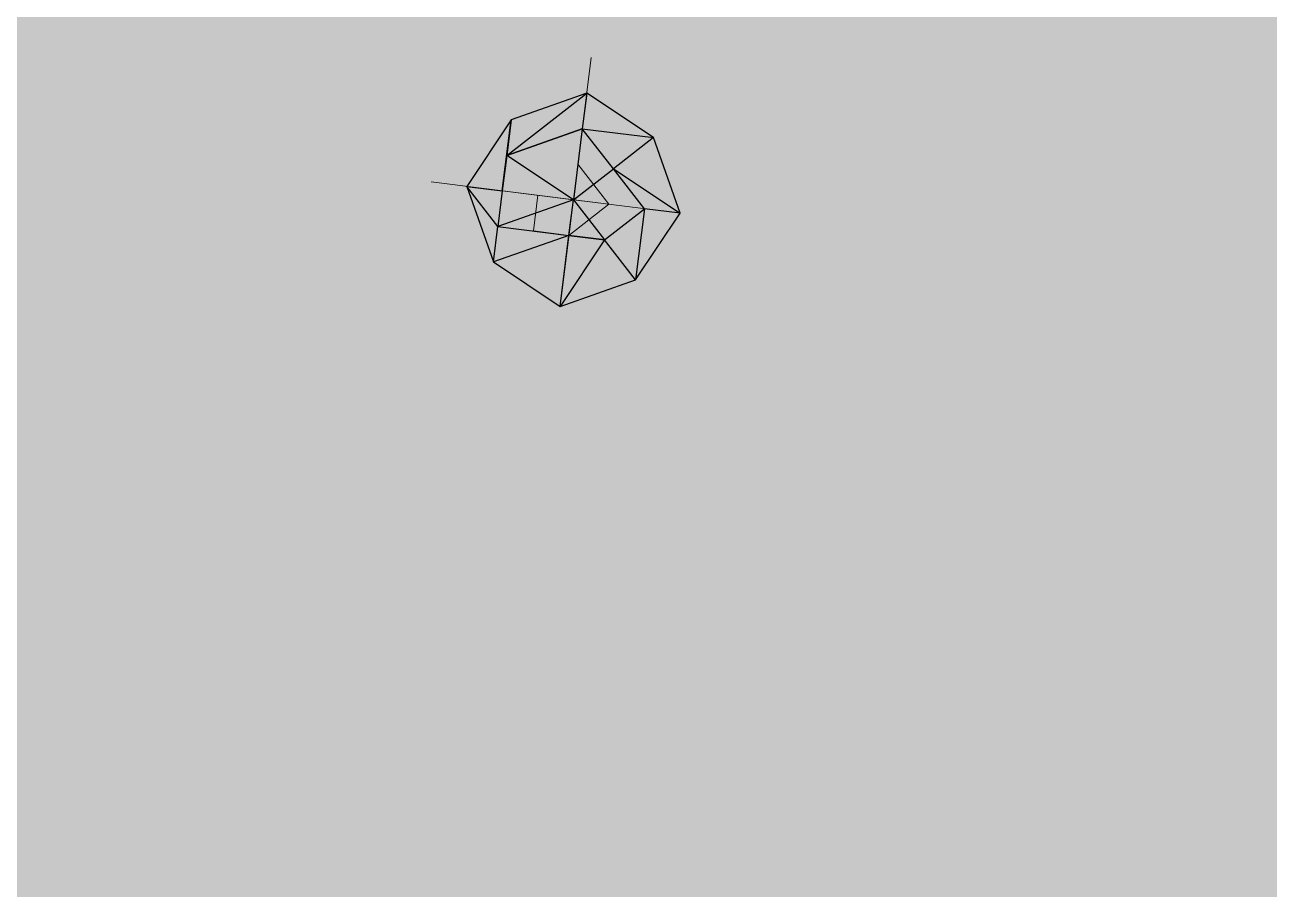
# Model space of a CAD drawing. Header units: metres. Extents: x -4 to 509425, y 7549 to 4732445.
# Drawn here: x 475995.1544 to 475995.4484, y 4719726.5642 to 4719726.7684 of the extents above; entities that cross this region are included whole.
import ezdxf

# ---------------------------------------------------------------- set-up
doc = ezdxf.new("R2010")
doc.units = ezdxf.units.M
doc.header["$LTSCALE"] = 0.01
doc.header["$MEASUREMENT"] = 0
doc.layers.get('0').update_dxf_attribs({"lineweight": 0})
doc.layers.add('_SUBESTACIÓN', color=1, linetype='Continuous')
doc.layers.add('SUBESTACION LA VID', color=253, linetype='Continuous')

# ---------------------------------------------------------------- blocks, each defined once
blk = doc.blocks.new('A$Cfff6051d')
at = {"layer": 'SUBESTACION LA VID', "lineweight": 0}
for p, q in [((475995.28821, 4719726.7607), (475995.28084, 4719726.70189)), ((475995.26825, 4719726.7376), (475995.284, 4719726.7271)), ((475995.3092, 4719726.72394), (475995.2504, 4719726.73131)), ((475995.284, 4719726.7271), (475995.2672, 4719726.7292))]:
    blk.add_line(p, q, dxfattribs=at)
for points in [[(475995.2756, 4719726.72815), (475995.27455, 4719726.71975), (475995.28295, 4719726.71869), (475995.2924, 4719726.72604), (475995.28505, 4719726.7355)], [(475995.2924, 4719726.72604), (475995.284, 4719726.7271), (475995.29345, 4719726.73444)]]:
    blk.add_lwpolyline(points, dxfattribs=at)
at = {"layer": 'SUBESTACION LA VID'}
for points in [[(475995.28611, 4719726.7439), (475995.28611, 4719726.7439), (475995.28716, 4719726.7523), (475995.28716, 4719726.7523), (475995.28716, 4719726.7523), (475995.26825, 4719726.7376), (475995.26825, 4719726.7376), (475995.26825, 4719726.7376), (475995.28611, 4719726.7439), (475995.28611, 4719726.7439)], [(475995.28716, 4719726.7523), (475995.28716, 4719726.7523), (475995.26825, 4719726.7376), (475995.26825, 4719726.7376), (475995.26825, 4719726.7376), (475995.26931, 4719726.746), (475995.26931, 4719726.746), (475995.26931, 4719726.746), (475995.28716, 4719726.7523), (475995.28716, 4719726.7523)], [(475995.30291, 4719726.74179), (475995.30291, 4719726.74179), (475995.28611, 4719726.7439), (475995.28611, 4719726.7439), (475995.28611, 4719726.7439), (475995.28716, 4719726.7523), (475995.28716, 4719726.7523), (475995.28716, 4719726.7523), (475995.30291, 4719726.74179), (475995.30291, 4719726.74179)], [(475995.26931, 4719726.746), (475995.26931, 4719726.746), (475995.2672, 4719726.7292), (475995.2672, 4719726.7292), (475995.2672, 4719726.7292), (475995.2588, 4719726.73026), (475995.2588, 4719726.73026), (475995.2588, 4719726.73026), (475995.26931, 4719726.746), (475995.26931, 4719726.746)], [(475995.26825, 4719726.7376), (475995.26825, 4719726.7376), (475995.26931, 4719726.746), (475995.26931, 4719726.746), (475995.26931, 4719726.746), (475995.2672, 4719726.7292), (475995.2672, 4719726.7292), (475995.2672, 4719726.7292), (475995.26825, 4719726.7376), (475995.26825, 4719726.7376)], [(475995.26825, 4719726.7376), (475995.26825, 4719726.7376), (475995.284, 4719726.7271), (475995.284, 4719726.7271), (475995.284, 4719726.7271), (475995.28611, 4719726.7439), (475995.28611, 4719726.7439), (475995.28611, 4719726.7439), (475995.26825, 4719726.7376), (475995.26825, 4719726.7376)], [(475995.284, 4719726.7271), (475995.284, 4719726.7271), (475995.28611, 4719726.7439), (475995.28611, 4719726.7439), (475995.28611, 4719726.7439), (475995.29345, 4719726.73444), (475995.29345, 4719726.73444), (475995.29345, 4719726.73444), (475995.284, 4719726.7271), (475995.284, 4719726.7271)], [(475995.29345, 4719726.73444), (475995.29345, 4719726.73444), (475995.30291, 4719726.74179), (475995.30291, 4719726.74179), (475995.30291, 4719726.74179), (475995.28611, 4719726.7439), (475995.28611, 4719726.7439), (475995.28611, 4719726.7439), (475995.29345, 4719726.73444), (475995.29345, 4719726.73444)], [(475995.3092, 4719726.72394), (475995.3092, 4719726.72394), (475995.29345, 4719726.73444), (475995.29345, 4719726.73444), (475995.29345, 4719726.73444), (475995.30291, 4719726.74179), (475995.30291, 4719726.74179), (475995.30291, 4719726.74179), (475995.3092, 4719726.72394), (475995.3092, 4719726.72394)], [(475995.3008, 4719726.72499), (475995.3008, 4719726.72499), (475995.3092, 4719726.72394), (475995.3092, 4719726.72394), (475995.3092, 4719726.72394), (475995.29345, 4719726.73444), (475995.29345, 4719726.73444), (475995.29345, 4719726.73444), (475995.3008, 4719726.72499), (475995.3008, 4719726.72499)], [(475995.2672, 4719726.7292), (475995.2672, 4719726.7292), (475995.2588, 4719726.73026), (475995.2588, 4719726.73026), (475995.2588, 4719726.73026), (475995.26615, 4719726.7208), (475995.26615, 4719726.7208), (475995.26615, 4719726.7208), (475995.2672, 4719726.7292), (475995.2672, 4719726.7292)], [(475995.2588, 4719726.73026), (475995.2588, 4719726.73026), (475995.26615, 4719726.7208), (475995.26615, 4719726.7208), (475995.26615, 4719726.7208), (475995.26509, 4719726.7124), (475995.26509, 4719726.7124), (475995.26509, 4719726.7124), (475995.2588, 4719726.73026), (475995.2588, 4719726.73026)], [(475995.284, 4719726.7271), (475995.284, 4719726.7271), (475995.28295, 4719726.71869), (475995.28295, 4719726.71869), (475995.28295, 4719726.71869), (475995.26615, 4719726.7208), (475995.26615, 4719726.7208), (475995.26615, 4719726.7208), (475995.284, 4719726.7271), (475995.284, 4719726.7271)], [(475995.29135, 4719726.71764), (475995.29135, 4719726.71764), (475995.284, 4719726.7271), (475995.284, 4719726.7271), (475995.284, 4719726.7271), (475995.28295, 4719726.71869), (475995.28295, 4719726.71869), (475995.28295, 4719726.71869), (475995.29135, 4719726.71764), (475995.29135, 4719726.71764)], [(475995.29135, 4719726.71764), (475995.29135, 4719726.71764), (475995.2987, 4719726.70819), (475995.2987, 4719726.70819), (475995.2987, 4719726.70819), (475995.3008, 4719726.72499), (475995.3008, 4719726.72499), (475995.3008, 4719726.72499), (475995.29135, 4719726.71764), (475995.29135, 4719726.71764)], [(475995.2987, 4719726.70819), (475995.2987, 4719726.70819), (475995.3008, 4719726.72499), (475995.3008, 4719726.72499), (475995.3008, 4719726.72499), (475995.3092, 4719726.72394), (475995.3092, 4719726.72394), (475995.3092, 4719726.72394), (475995.2987, 4719726.70819), (475995.2987, 4719726.70819)], [(475995.26615, 4719726.7208), (475995.26615, 4719726.7208), (475995.26509, 4719726.7124), (475995.26509, 4719726.7124), (475995.26509, 4719726.7124), (475995.28295, 4719726.71869), (475995.28295, 4719726.71869), (475995.28295, 4719726.71869), (475995.26615, 4719726.7208), (475995.26615, 4719726.7208)], [(475995.26509, 4719726.7124), (475995.26509, 4719726.7124), (475995.28295, 4719726.71869), (475995.28295, 4719726.71869), (475995.28295, 4719726.71869), (475995.28084, 4719726.70189), (475995.28084, 4719726.70189), (475995.28084, 4719726.70189), (475995.26509, 4719726.7124), (475995.26509, 4719726.7124)], [(475995.28295, 4719726.71869), (475995.28295, 4719726.71869), (475995.28084, 4719726.70189), (475995.28084, 4719726.70189), (475995.28084, 4719726.70189), (475995.29135, 4719726.71764), (475995.29135, 4719726.71764), (475995.29135, 4719726.71764), (475995.28295, 4719726.71869), (475995.28295, 4719726.71869)], [(475995.28084, 4719726.70189), (475995.28084, 4719726.70189), (475995.29135, 4719726.71764), (475995.29135, 4719726.71764), (475995.29135, 4719726.71764), (475995.2987, 4719726.70819), (475995.2987, 4719726.70819), (475995.2987, 4719726.70819), (475995.28084, 4719726.70189), (475995.28084, 4719726.70189)]]:
    blk.add_open_spline(points, degree=3, knots=[0, 0, 0, 0, 1, 1, 1, 2, 2, 2, 3, 3, 3, 3], dxfattribs=at)
at = {"layer": 'SUBESTACION LA VID', "lineweight": 0}
for points in [[(475995.28611, 4719726.7439), (475995.28611, 4719726.7439), (475995.28716, 4719726.7523), (475995.28716, 4719726.7523), (475995.28716, 4719726.7523), (475995.26825, 4719726.7376), (475995.26825, 4719726.7376), (475995.26825, 4719726.7376), (475995.28611, 4719726.7439), (475995.28611, 4719726.7439)], [(475995.28716, 4719726.7523), (475995.28716, 4719726.7523), (475995.26825, 4719726.7376), (475995.26825, 4719726.7376), (475995.26825, 4719726.7376), (475995.26931, 4719726.746), (475995.26931, 4719726.746), (475995.26931, 4719726.746), (475995.28716, 4719726.7523), (475995.28716, 4719726.7523)], [(475995.30291, 4719726.74179), (475995.30291, 4719726.74179), (475995.28611, 4719726.7439), (475995.28611, 4719726.7439), (475995.28611, 4719726.7439), (475995.28716, 4719726.7523), (475995.28716, 4719726.7523), (475995.28716, 4719726.7523), (475995.30291, 4719726.74179), (475995.30291, 4719726.74179)], [(475995.26931, 4719726.746), (475995.26931, 4719726.746), (475995.2672, 4719726.7292), (475995.2672, 4719726.7292), (475995.2672, 4719726.7292), (475995.2588, 4719726.73026), (475995.2588, 4719726.73026), (475995.2588, 4719726.73026), (475995.26931, 4719726.746), (475995.26931, 4719726.746)], [(475995.26825, 4719726.7376), (475995.26825, 4719726.7376), (475995.26931, 4719726.746), (475995.26931, 4719726.746), (475995.26931, 4719726.746), (475995.2672, 4719726.7292), (475995.2672, 4719726.7292), (475995.2672, 4719726.7292), (475995.26825, 4719726.7376), (475995.26825, 4719726.7376)], [(475995.26825, 4719726.7376), (475995.26825, 4719726.7376), (475995.284, 4719726.7271), (475995.284, 4719726.7271), (475995.284, 4719726.7271), (475995.28611, 4719726.7439), (475995.28611, 4719726.7439), (475995.28611, 4719726.7439), (475995.26825, 4719726.7376), (475995.26825, 4719726.7376)], [(475995.284, 4719726.7271), (475995.284, 4719726.7271), (475995.28611, 4719726.7439), (475995.28611, 4719726.7439), (475995.28611, 4719726.7439), (475995.29345, 4719726.73444), (475995.29345, 4719726.73444), (475995.29345, 4719726.73444), (475995.284, 4719726.7271), (475995.284, 4719726.7271)], [(475995.29345, 4719726.73444), (475995.29345, 4719726.73444), (475995.30291, 4719726.74179), (475995.30291, 4719726.74179), (475995.30291, 4719726.74179), (475995.28611, 4719726.7439), (475995.28611, 4719726.7439), (475995.28611, 4719726.7439), (475995.29345, 4719726.73444), (475995.29345, 4719726.73444)], [(475995.3092, 4719726.72394), (475995.3092, 4719726.72394), (475995.29345, 4719726.73444), (475995.29345, 4719726.73444), (475995.29345, 4719726.73444), (475995.30291, 4719726.74179), (475995.30291, 4719726.74179), (475995.30291, 4719726.74179), (475995.3092, 4719726.72394), (475995.3092, 4719726.72394)], [(475995.3008, 4719726.72499), (475995.3008, 4719726.72499), (475995.3092, 4719726.72394), (475995.3092, 4719726.72394), (475995.3092, 4719726.72394), (475995.29345, 4719726.73444), (475995.29345, 4719726.73444), (475995.29345, 4719726.73444), (475995.3008, 4719726.72499), (475995.3008, 4719726.72499)], [(475995.2672, 4719726.7292), (475995.2672, 4719726.7292), (475995.2588, 4719726.73026), (475995.2588, 4719726.73026), (475995.2588, 4719726.73026), (475995.26615, 4719726.7208), (475995.26615, 4719726.7208), (475995.26615, 4719726.7208), (475995.2672, 4719726.7292), (475995.2672, 4719726.7292)], [(475995.2588, 4719726.73026), (475995.2588, 4719726.73026), (475995.26615, 4719726.7208), (475995.26615, 4719726.7208), (475995.26615, 4719726.7208), (475995.26509, 4719726.7124), (475995.26509, 4719726.7124), (475995.26509, 4719726.7124), (475995.2588, 4719726.73026), (475995.2588, 4719726.73026)], [(475995.284, 4719726.7271), (475995.284, 4719726.7271), (475995.28295, 4719726.71869), (475995.28295, 4719726.71869), (475995.28295, 4719726.71869), (475995.26615, 4719726.7208), (475995.26615, 4719726.7208), (475995.26615, 4719726.7208), (475995.284, 4719726.7271), (475995.284, 4719726.7271)], [(475995.29135, 4719726.71764), (475995.29135, 4719726.71764), (475995.284, 4719726.7271), (475995.284, 4719726.7271), (475995.284, 4719726.7271), (475995.28295, 4719726.71869), (475995.28295, 4719726.71869), (475995.28295, 4719726.71869), (475995.29135, 4719726.71764), (475995.29135, 4719726.71764)], [(475995.29135, 4719726.71764), (475995.29135, 4719726.71764), (475995.2987, 4719726.70819), (475995.2987, 4719726.70819), (475995.2987, 4719726.70819), (475995.3008, 4719726.72499), (475995.3008, 4719726.72499), (475995.3008, 4719726.72499), (475995.29135, 4719726.71764), (475995.29135, 4719726.71764)], [(475995.2987, 4719726.70819), (475995.2987, 4719726.70819), (475995.3008, 4719726.72499), (475995.3008, 4719726.72499), (475995.3008, 4719726.72499), (475995.3092, 4719726.72394), (475995.3092, 4719726.72394), (475995.3092, 4719726.72394), (475995.2987, 4719726.70819), (475995.2987, 4719726.70819)], [(475995.26615, 4719726.7208), (475995.26615, 4719726.7208), (475995.26509, 4719726.7124), (475995.26509, 4719726.7124), (475995.26509, 4719726.7124), (475995.28295, 4719726.71869), (475995.28295, 4719726.71869), (475995.28295, 4719726.71869), (475995.26615, 4719726.7208), (475995.26615, 4719726.7208)], [(475995.26509, 4719726.7124), (475995.26509, 4719726.7124), (475995.28295, 4719726.71869), (475995.28295, 4719726.71869), (475995.28295, 4719726.71869), (475995.28084, 4719726.70189), (475995.28084, 4719726.70189), (475995.28084, 4719726.70189), (475995.26509, 4719726.7124), (475995.26509, 4719726.7124)], [(475995.28295, 4719726.71869), (475995.28295, 4719726.71869), (475995.28084, 4719726.70189), (475995.28084, 4719726.70189), (475995.28084, 4719726.70189), (475995.29135, 4719726.71764), (475995.29135, 4719726.71764), (475995.29135, 4719726.71764), (475995.28295, 4719726.71869), (475995.28295, 4719726.71869)], [(475995.28084, 4719726.70189), (475995.28084, 4719726.70189), (475995.29135, 4719726.71764), (475995.29135, 4719726.71764), (475995.29135, 4719726.71764), (475995.2987, 4719726.70819), (475995.2987, 4719726.70819), (475995.2987, 4719726.70819), (475995.28084, 4719726.70189), (475995.28084, 4719726.70189)]]:
    blk.add_open_spline(points, degree=3, knots=[0, 0, 0, 0, 1, 1, 1, 2, 2, 2, 3, 3, 3, 3], dxfattribs=at)

msp = doc.modelspace()

# ---------------------------------------------------------------- hatches: boundary and pattern name
at = {"layer": '_SUBESTACIÓN', "transparency": 33554559}
h = msp.add_hatch(color=1, dxfattribs=at)
h.dxf.hatch_style = 1
h.paths.add_polyline_path([(475968.63988, 4719805.82503), (476089.93862, 4719790.61504), (476078.16862, 4719696.74002), (475956.86864, 4719711.95017)])

# ---------------------------------------------------------------- block references
at = {"linetype": 'Continuous'}
msp.add_blockref('A$Cfff6051d', (0, 0), dxfattribs=at)

doc.saveas('drawing.dxf')
